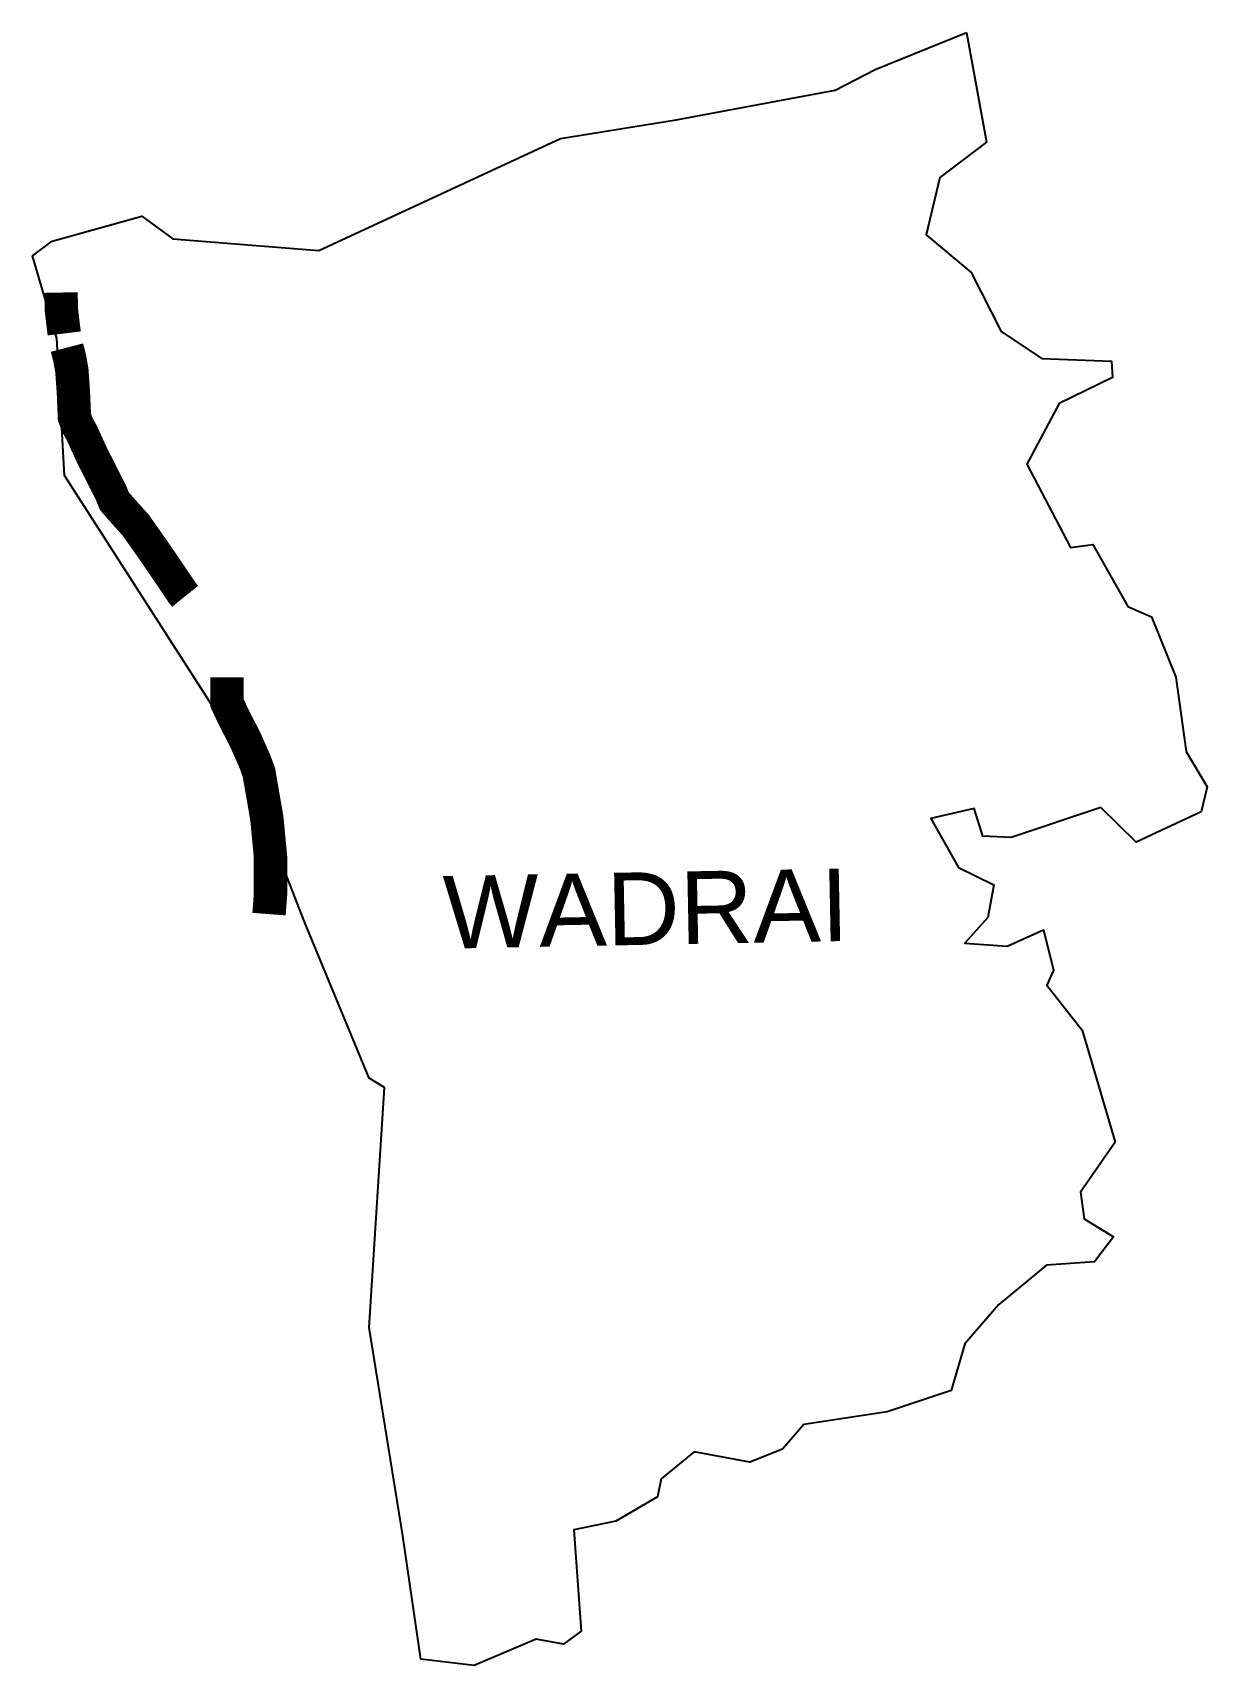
# Model space of a CAD drawing. Header units: metres. Extents: x 259555 to 261314, y 2175188 to 2177634.
import ezdxf

# ---------------------------------------------------------------- set-up
doc = ezdxf.new("R2010")
doc.units = ezdxf.units.M
for name, color, linetype in [('ARTIFICIALLY PROTECTED', 1, 'Continuous'), ('village', 3, 'Continuous'), ('VILLAGE NAME', 250, 'Continuous')]:
    doc.layers.add(name, color=color, linetype=linetype)
doc.styles.get("Standard").update_dxf_attribs({"font": 'simplex.shx'})

msp = doc.modelspace()

# ---------------------------------------------------------------- linework, layer by layer
at = {"color": 3, "flags": 128}
msp.add_lwpolyline([(260816.5, 2177578.7), (260953.1, 2177634)], dxfattribs=at)
at = {"layer": 'ARTIFICIALLY PROTECTED', "const_width": 50, "flags": 128}
for points in [[(259597.1, 2177244.6), (259597.6, 2177218.8), (259601.9, 2177183.3)], [(259606, 2177162.1), (259609.9, 2177147.2), (259613.3, 2177128.2), (259615.7, 2177094.1), (259617.2, 2177057.9), (259621.9, 2177045.4), (259627.9, 2177034.9), (259643.6, 2177000.6), (259671.9, 2176944.7), (259677.1, 2176931.9), (259687.7, 2176919.7), (259709.1, 2176895.9), (259741.9, 2176849.2), (259779.5, 2176793.6), (259782.9, 2176789.4)], [(259845.7, 2176668.1), (259845.7, 2176629.6), (259855, 2176609.8), (259873.3, 2176574), (259887.1, 2176542.7), (259893.4, 2176525.9), (259904.1, 2176464.1), (259905.5, 2176455.6), (259910.8, 2176399.3), (259910.8, 2176342.1), (259908.6, 2176313.3)]]:
    msp.add_lwpolyline(points, dxfattribs=at)
at = {"layer": 'village', "color": 3}
for points in [[(260953.1, 2177634, 0), (260983.3, 2177470, 0), (260913.2, 2177417.1, 0), (260892.9, 2177331.3, 0), (260959.9, 2177274.4, 0), (261004.9, 2177186.2, 0), (261066.2, 2177145.6, 0), (261170.4, 2177141.8, 0), (261171.6, 2177117.3, 0), (261091.9, 2177078.1, 0), (261043.6, 2176987.7, 0), (261109.1, 2176862.4, 0), (261142.3, 2176867.3, 0), (261194.6, 2176774, 0), (261230.3, 2176758.8, 0), (261266.8, 2176668.3, 0), (261281.9, 2176557.1, 0), (261313.8, 2176504, 0)], [(261313.8, 2176504, 0), (261304.7, 2176466.3, 0), (261207.4, 2176421.3, 0), (261154.3, 2176472.9, 0), (261020.2, 2176428.3, 0), (260977.5, 2176430.2, 0), (260964.5, 2176471.6, 0), (260899.5, 2176456.8, 0), (260941, 2176382.9, 0), (260994.1, 2176357.4, 0), (260985, 2176308, 0), (260950.7, 2176269.6, 0), (261013.8, 2176265.5, 0), (261068.7, 2176289.8, 0), (261083.3, 2176229.4, 0), (261073.5, 2176206.7, 0), (261126.6, 2176139.5, 0), (261175.8, 2175971.7, 0), (261124.1, 2175896.8, 0), (261129.6, 2175856.6, 0), (261173.1, 2175830, 0), (261144.8, 2175792.3, 0), (261072.8, 2175787.1, 0), (261001.4, 2175728.3, 0), (260950.8, 2175669.5, 0), (260930.3, 2175599.4, 0), (260834.3, 2175567.4, 0), (260709.4, 2175548.4, 0), (260677.5, 2175511.8, 0), (260628.9, 2175492, 0), (260545.3, 2175507.8, 0), (260495.8, 2175467.4, 0), (260490.5, 2175440.2, 0), (260427.8, 2175403.9, 0), (260365, 2175390.7, 0), (260376.2, 2175239, 0), (260349.7, 2175219.3, 0), (260308.8, 2175226.8, 0), (260216, 2175187.7, 0), (260135.8, 2175197.1, 0), (260109.1, 2175381.8, 0), (260058.4, 2175693.7, 0), (260081.4, 2176053.6, 0), (260058.8, 2176067.3, 0), (259961.8, 2176301.5, 0), (259854.4, 2176577.5, 0), (259602.5, 2176970.3, 0), (259590.8, 2177175.5, 0), (259554.6, 2177299.5, 0), (259583.9, 2177321.6, 0), (259718, 2177359, 0), (259764.6, 2177325, 0), (259983.2, 2177307.4, 0), (260345.1, 2177475.5, 0), (260518.1, 2177503.6, 0), (260756.5, 2177547.9, 0), (260816.5, 2177578.7, 0)]]:
    msp.add_polyline3d(points, dxfattribs=at)

# ---------------------------------------------------------------- texts
at = {"layer": 'VILLAGE NAME', "insert": (260168.3, 2176370.2), "char_height": 108.748, "attachment_point": 1, "rotation": 1.1028}
msp.add_mtext_dynamic_manual_height_columns('{\\fArial|b0|i0|c0|p34;WADRAI}', width=726.929, gutter_width=543.7, heights=[0], dxfattribs=at)

doc.saveas('drawing.dxf')
